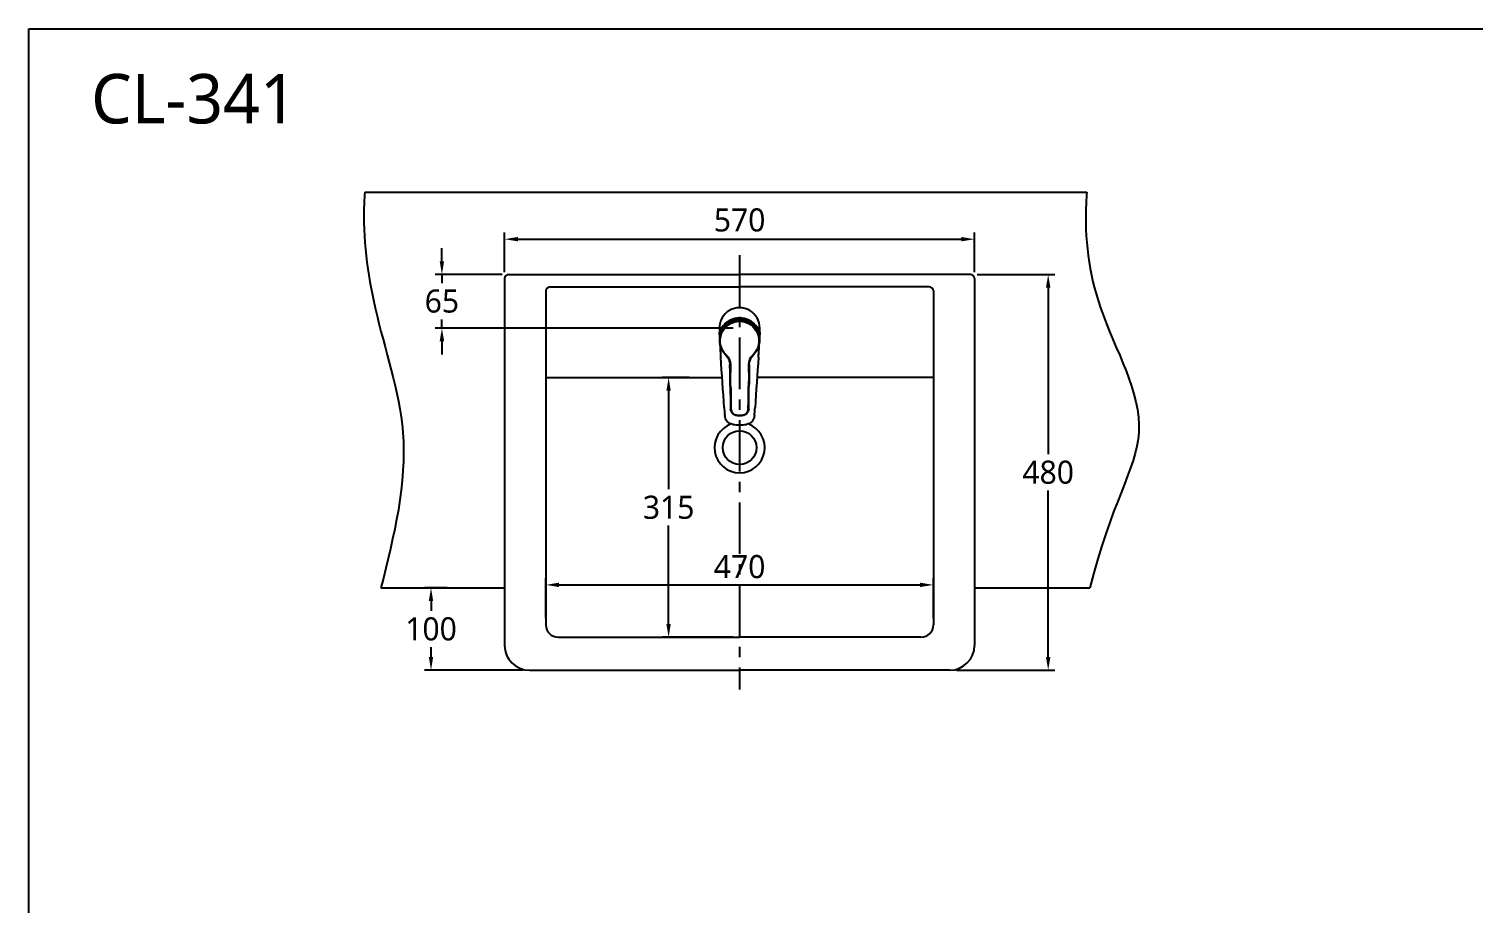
# Model space of a CAD drawing. Extents: x 0 to 3867, y -137 to 2100.
# Drawn here: x 0 to 1752, y 1040 to 2100 of the extents above; entities that cross this region are included whole.
import ezdxf

# ---------------------------------------------------------------- set-up
doc = ezdxf.new("R2010")
doc.units = 0
doc.header["$LTSCALE"] = 25
doc.header["$MEASUREMENT"] = 0
doc.linetypes.add('CENTER', pattern=[2, 1.25, -0.25, 0.25, -0.25])
doc.layers.get('0').update_dxf_attribs({"linetype": 'CONTINUOUS'})
doc.layers.get('DEFPOINTS').update_dxf_attribs({"linetype": 'CONTINUOUS'})
for name, color, linetype in [('1', 1, 'CONTINUOUS'), ('3', 3, 'CONTINUOUS'), ('5', 5, 'CONTINUOUS'), ('SA-DOOR', 4, 'CONTINUOUS')]:
    doc.layers.add(name, color=color, linetype=linetype)
doc.styles.add('GHS', font='romans', dxfattribs={"bigfont": 'ghs'})
doc.styles.get("Standard").update_dxf_attribs({"font": 'NanumGothic.ttf'})
doc.dimstyles.get("Standard").update_dxf_attribs({"dimtxt": 2.5, "dimasz": 2, "dimexe": 2, "dimexo": 1, "dimgap": 1.5, "dimtad": 1, "dimdec": 0, "dimlfac": 10, "dimrnd": 0.5, "dimzin": 0, "dimdsep": 46, "dimtxsty": 'Standard', "dimcen": 0, "dimclrt": 2, "dimadec": 0, "dimazin": 0, "dimtfac": 1, "dimtdec": 0, "dimtmove": 0, "dimatfit": 3, "dimfxl": 0, "dimtolj": 1, "dimtzin": 0, "dimarcsym": 0})

# ---------------------------------------------------------------- blocks, each defined once
blk = doc.blocks.new('*D19')
at = {"layer": '1', "color": 3, "lineweight": -2}
for p, q in [((627.1, 1385.1), (627.1, 1433.6)), ((643.1, 1425.6), (1081.1, 1425.6)), ((1097.1, 1385.1), (1097.1, 1433.6))]:
    blk.add_line(p, q, dxfattribs=at)
at = {"layer": '1', "color": 3}
for points in [[(643.1, 1428.3), (643.1, 1423), (627.1, 1425.6)], [(1081.1, 1428.3), (1081.1, 1423), (1097.1, 1425.6)]]:
    blk.add_solid(points, dxfattribs=at)
at = {"layer": 'DEFPOINTS', "color": 0}
for p in [(1097.1, 1425.6), (627.1, 1377.1), (1097.1, 1377.1)]:
    blk.add_point(p, dxfattribs=at)
at = {"layer": '1', "color": 2, "insert": (862.1, 1447.6), "char_height": 28, "attachment_point": 5}
blk.add_mtext('\\A1;470', dxfattribs=at)
blk = doc.blocks.new('*D20')
at = {"layer": '1', "color": 3, "lineweight": -2}
for p, q in [((800.8, 1677.1), (768, 1677.1)), ((776, 1661.1), (776, 1541.6)), ((776, 1378.1), (776, 1497.6)), ((854.1, 1362.1), (768, 1362.1))]:
    blk.add_line(p, q, dxfattribs=at)
at = {"layer": '1', "color": 3}
for points in [[(773.3, 1661.1), (778.6, 1661.1), (776, 1677.1)], [(773.3, 1378.1), (778.6, 1378.1), (776, 1362.1)]]:
    blk.add_solid(points, dxfattribs=at)
at = {"layer": 'DEFPOINTS', "color": 0}
for p in [(808.8, 1677.1), (776, 1362.1), (862.1, 1362.1)]:
    blk.add_point(p, dxfattribs=at)
at = {"layer": '1', "color": 2, "insert": (776, 1519.6), "char_height": 28, "attachment_point": 5}
blk.add_mtext('\\A1;315', dxfattribs=at)
blk = doc.blocks.new('*D21')
at = {"layer": '1', "color": 3, "lineweight": -2}
for p, q in [((577.1, 1805.1), (577.1, 1852.9)), ((593.1, 1844.9), (1131.1, 1844.9)), ((1147.1, 1805.1), (1147.1, 1852.9))]:
    blk.add_line(p, q, dxfattribs=at)
at = {"layer": '1', "color": 3}
for points in [[(593.1, 1847.6), (593.1, 1842.3), (577.1, 1844.9)], [(1131.1, 1847.6), (1131.1, 1842.3), (1147.1, 1844.9)]]:
    blk.add_solid(points, dxfattribs=at)
at = {"layer": 'DEFPOINTS', "color": 0}
for p in [(1147.1, 1844.9), (577.1, 1797.1), (1147.1, 1797.1)]:
    blk.add_point(p, dxfattribs=at)
at = {"layer": '1', "color": 2, "insert": (862.1, 1868.1), "char_height": 28, "attachment_point": 5}
blk.add_mtext('\\A1;570', dxfattribs=at)
blk = doc.blocks.new('*D23')
at = {"layer": '1', "color": 3, "lineweight": -2}
for p, q in [((501, 1818.1), (501, 1834.1)), ((574.1, 1802.1), (493, 1802.1)), ((501, 1802.1), (501, 1791.7)), ((854.1, 1737.1), (493, 1737.1)), ((501, 1737.1), (501, 1747.7)), ((501, 1721.1), (501, 1705.1))]:
    blk.add_line(p, q, dxfattribs=at)
at = {"layer": '1', "color": 3}
for points in [[(498.3, 1818.1), (503.7, 1818.1), (501, 1802.1)], [(498.3, 1721.1), (503.7, 1721.1), (501, 1737.1)]]:
    blk.add_solid(points, dxfattribs=at)
at = {"layer": 'DEFPOINTS', "color": 0}
for p in [(582.1, 1802.1), (501, 1737.1), (862.1, 1737.1)]:
    blk.add_point(p, dxfattribs=at)
at = {"layer": '1', "color": 2, "insert": (501, 1769.7), "char_height": 28, "attachment_point": 5}
blk.add_mtext('\\A1;65', dxfattribs=at)
blk = doc.blocks.new('*D24')
at = {"layer": '1', "color": 3, "lineweight": -2}
for p, q in [((507.3, 1422.1), (479.8, 1422.1)), ((487.8, 1406.1), (487.8, 1394.1)), ((487.8, 1338.1), (487.8, 1350.1)), ((599.1, 1322.1), (479.8, 1322.1))]:
    blk.add_line(p, q, dxfattribs=at)
at = {"layer": '1', "color": 3}
for points in [[(485.1, 1406.1), (490.4, 1406.1), (487.8, 1422.1)], [(485.1, 1338.1), (490.4, 1338.1), (487.8, 1322.1)]]:
    blk.add_solid(points, dxfattribs=at)
at = {"layer": 'DEFPOINTS', "color": 0}
for p in [(515.3, 1422.1), (487.8, 1322.1), (607.1, 1322.1)]:
    blk.add_point(p, dxfattribs=at)
at = {"layer": '1', "color": 2, "insert": (487.8, 1372.1), "char_height": 28, "attachment_point": 5}
blk.add_mtext('\\A1;100', dxfattribs=at)
blk = doc.blocks.new('*D25')
at = {"layer": '1', "color": 3, "lineweight": -2}
for p, q in [((1150.1, 1802.1), (1244.4, 1802.1)), ((1236.4, 1786.1), (1236.4, 1584.1)), ((1236.4, 1338.1), (1236.4, 1540.1)), ((1125.1, 1322.1), (1244.4, 1322.1))]:
    blk.add_line(p, q, dxfattribs=at)
at = {"layer": '1', "color": 3}
for points in [[(1233.7, 1786.1), (1239.1, 1786.1), (1236.4, 1802.1)], [(1233.7, 1338.1), (1239.1, 1338.1), (1236.4, 1322.1)]]:
    blk.add_solid(points, dxfattribs=at)
at = {"layer": 'DEFPOINTS', "color": 0}
for p in [(1142.1, 1802.1), (1117.1, 1322.1), (1236.4, 1322.1)]:
    blk.add_point(p, dxfattribs=at)
at = {"layer": '1', "color": 2, "insert": (1236.4, 1562.1), "char_height": 28, "attachment_point": 5}
blk.add_mtext('\\A1;480', dxfattribs=at)

msp = doc.modelspace()

# ---------------------------------------------------------------- linework, layer by layer
at = {"layer": '1'}
for p, q in [((407.4, 1902.1), (1283.1, 1902.1)), ((427.1, 1422.1), (577.1, 1422.1)), ((1147.1, 1422.1), (1287.1, 1422.1))]:
    msp.add_line(p, q, dxfattribs=at)
at = {"layer": '1', "color": 1, "linetype": 'CENTER', "ltscale": 2}
msp.add_line((862.1, 1825.6), (862.1, 1298.6), dxfattribs=at)
at = {"layer": '1', "color": 7, "linetype": 'Continuous'}
for p, q in [((859.1, 1747.2, 36.5), (859.1, 1747.6, 36.5)), ((865.1, 1747.6, 36.5), (865.1, 1747.2, 36.5)), ((838.1, 1725.4, 36.5), (838.1, 1721.7, 36.5)), ((886.1, 1721.7, 36.5), (886.1, 1725.4, 36.5)), ((850.5, 1683.4, 36.5), (850.4, 1692.8, 36.5)), ((850.9, 1692.8, 36.5), (851, 1683.4, 36.5)), ((873.2, 1683.4, 36.5), (873.3, 1692.8, 36.5)), ((873.8, 1692.8, 36.5), (873.7, 1683.4, 36.5)), ((873.5, 1666.5, 36.5), (873.5, 1666.5, 36.5)), ((859, 1631.1, 36.5), (859, 1631.6, 36.5)), ((859, 1631.6, 36.5), (865.2, 1631.6, 36.5)), ((859, 1631.1, 36.5), (865.2, 1631.1, 36.5)), ((865.2, 1631.1, 36.5), (865.2, 1631.6, 36.5))]:
    msp.add_line(p, q, dxfattribs=at)
at = {"layer": '1', "color": 7, "linetype": 'Continuous', "extrusion": (0, 0, -1)}
for centre, major_axis, ratio, start_param, end_param in [((862.1, 1721.7, 36.5), (0, -24.2), 0.992851, 0.765013, 5.518172), ((862.1, 1721.7, 36.5), (0, -23.7), 0.992543, 0.765013, 5.518172), ((862.1, 1725.4, 36.5), (-24, 0), 0.935718, 0, 1.445468), ((862.1, 1725.4, 36.5), (-24, 0), 0.935718, 1.696124, 3.141593), ((834.4, 1692.6, 36.5), (0, -16.1), 0.992083, 3.906606, 4.700928), ((834.4, 1692.6, 36.5), (0, -16.6), 0.992543, 3.906606, 4.700928), ((889.8, 1692.6, 36.5), (0, -16.6), 0.992543, 1.582257, 2.37658), ((889.8, 1692.6, 36.5), (0, -16.1), 0.992083, 1.582257, 2.37658), ((857.5, 1683.8, 36.5), (-2.5, 218.6), 0.032013, 4.633846, 4.710991), ((857.5, 1683.8, 36.5), (-2.5, 218.6), 0.029729, 4.633846, 4.710991), ((866.7, 1683.8, 36.5), (-2.5, -218.6), 0.029729, 4.713787, 4.790932), ((866.7, 1683.8, 36.5), (-2.5, -218.6), 0.032013, 4.713787, 4.790932)]:
    msp.add_ellipse(centre, major_axis=major_axis, ratio=ratio, start_param=start_param, end_param=end_param, dxfattribs=at)
at = {"layer": '1', "color": 7, "linetype": 'Continuous'}
for centre, major_axis, ratio, start_param, end_param in [((845.8, 1704.6, 36.5), (-0.348, -0.359), 0.000015, 4.712373, 6.371212), ((878.4, 1704.6, 36.5), (0.348, -0.359), 0.000015, 6.195158, 7.853998), ((850.9, 1692.8, 36.5), (-0.5, -0.006), 0.000022, 4.712434, 6.281756), ((851, 1683.4, 36.5), (-0.5, -0.006), 0.000022, 4.712434, 6.281756), ((873.2, 1683.4, 36.5), (-0.5, 0.006), 0.000022, 3.142304, 4.712343), ((873.3, 1692.8, 36.5), (-0.5, 0.006), 0.000022, 3.142304, 4.712343), ((851.2, 1666.5, 36.5), (-0.5, -0.007), 0.000022, 4.712445, 6.283744), ((873, 1666.5, 36.5), (-0.5, 0.007), 0.000022, 3.142373, 4.712333), ((851.6, 1638.9, 36.5), (-0.5, -0.007), 0.000022, 4.712446, 6.284862), ((872.6, 1638.9, 36.5), (-0.5, 0.007), 0.000022, 3.142383, 4.712333)]:
    msp.add_ellipse(centre, major_axis=major_axis, ratio=ratio, start_param=start_param, end_param=end_param, dxfattribs=at)
at = {"layer": '1'}
for points, knots in [([(407.4, 1902.1), (407.1, 1897.6), (404.5, 1850.8), (416.9, 1751.9), (471.4, 1599.9), (442.9, 1485.3), (427.1, 1422.1)], [121.477491, 121.477491, 121.477491, 121.477491, 134.790097, 262.823736, 417.289914, 607.794921, 607.794921, 607.794921, 607.794921]), ([(1283.1, 1902.1), (1282.8, 1897.6), (1280, 1850.9), (1291, 1752.4), (1378.6, 1613.3), (1311.4, 1522.7), (1287.1, 1422.1)], [12.145434, 12.145434, 12.145434, 12.145434, 13.47901, 26.282374, 41.728991, 55.847145, 55.847145, 55.847145, 55.847145])]:
    msp.add_open_spline(points, degree=3, knots=knots, dxfattribs=at)
at = {"layer": '1', "color": 7, "linetype": 'Continuous'}
for points, knots in [([(865.1, 1747.2, 36.5), (865.1, 1747.2, 36.5), (865, 1747.2, 36.5), (864.8, 1747.1, 36.5), (864.7, 1747.1, 36.5), (864.2, 1747.1, 36.5), (864, 1747.1, 36.5), (863.4, 1747.1, 36.5), (863.1, 1747.1, 36.5), (862.4, 1747.1, 36.5), (862.1, 1747.1, 36.5), (861.4, 1747.1, 36.5), (861.1, 1747.1, 36.5), (860.5, 1747.1, 36.5), (860.2, 1747.1, 36.5), (859.7, 1747.1, 36.5), (859.5, 1747.1, 36.5), (859.2, 1747.1, 36.5), (859.2, 1747.2, 36.5), (859.1, 1747.2, 36.5), (859.1, 1747.2, 36.5), (859.1, 1747.2, 36.5)], [0, 0, 0, 0, 0.106849, 0.106849, 0.213662, 0.213662, 0.32101, 0.32101, 0.428728, 0.428728, 0.535874, 0.535874, 0.642403, 0.642403, 0.74922, 0.74922, 0.856785, 0.856785, 0.964404, 0.964404, 1, 1, 1, 1]), ([(851.2, 1666.5, 36.5), (851.3, 1662.2, 36.5), (851.3, 1657.9, 36.5), (851.5, 1648.7, 36.5), (851.5, 1643.8, 36.5), (851.6, 1638.9, 36.5)], [0, 0, 0, 0, 0.471221, 0.471221, 1, 1, 1, 1]), ([(872.6, 1638.9, 36.5), (872.7, 1643.3, 36.5), (872.7, 1647.6, 36.5), (872.8, 1656.8, 36.5), (872.9, 1661.7, 36.5), (873, 1666.5, 36.5)], [0, 0, 0, 0, 0.471221, 0.471221, 1, 1, 1, 1]), ([(859, 1631.1, 36.5), (856.9, 1631.1, 36.5), (854.9, 1631.9, 36.5), (852, 1634.8, 36.5), (851.1, 1636.9, 36.5), (851.1, 1638.9, 36.5)], [0, 0, 0, 0, 0.5, 0.5, 1, 1, 1, 1]), ([(851.6, 1638.9, 36.5), (851.6, 1637, 36.5), (852.4, 1635.1, 36.5), (855.1, 1632.4, 36.5), (857.1, 1631.6, 36.5), (859, 1631.6, 36.5)], [0, 0, 0, 0, 0.5, 0.5, 1, 1, 1, 1]), ([(865.2, 1631.6, 36.5), (867.1, 1631.6, 36.5), (869, 1632.4, 36.5), (871.8, 1635.1, 36.5), (872.6, 1637, 36.5), (872.6, 1638.9, 36.5)], [0, 0, 0, 0, 0.5, 0.5, 1, 1, 1, 1]), ([(873.1, 1638.9, 36.5), (873.1, 1636.9, 36.5), (872.2, 1634.8, 36.5), (869.3, 1631.9, 36.5), (867.3, 1631.1, 36.5), (865.2, 1631.1, 36.5)], [0, 0, 0, 0, 0.5, 0.5, 1, 1, 1, 1])]:
    msp.add_open_spline(points, degree=3, knots=knots, dxfattribs=at)
for points in [[(850.7, 1666.5, 36.5), (850.9, 1652.7, 36.5), (851.1, 1638.9, 36.5)], [(873.1, 1638.9, 36.5), (873.3, 1652.7, 36.5), (873.5, 1666.5, 36.5)]]:
    msp.add_open_spline(points, degree=2, dxfattribs=at)
at = {"layer": '3', "color": 7, "ltscale": 2}
for p, q in [((577.1, 1797.1), (577.1, 1352.1)), ((582.1, 1802.1), (862.1, 1802.1)), ((632.1, 1787.1), (862.1, 1787.1)), ((1142.1, 1802.1), (862.1, 1802.1)), ((1092.1, 1787.1), (862.1, 1787.1)), ((1147.1, 1797.1), (1147.1, 1352.1)), ((627.1, 1782.1), (627.1, 1377.1)), ((1097.1, 1782.1), (1097.1, 1377.1)), ((627.1, 1677.1), (840.9, 1677.1)), ((1097.1, 1677.1), (883.3, 1677.1)), ((642.1, 1362.1), (862.1, 1362.1)), ((1082.1, 1362.1), (862.1, 1362.1)), ((607.1, 1322.1), (862.1, 1322.1)), ((1117.1, 1322.1), (862.1, 1322.1))]:
    msp.add_line(p, q, dxfattribs=at)
msp.add_circle((862.1, 1592.1), 20.5, dxfattribs=at)
for centre, radius, start, end in [((582.1, 1797.1), 5, 90, 180), ((632.1, 1782.1), 5, 90, 180), ((1092.1, 1782.1), 5, 0, 90), ((1142.1, 1797.1), 5, 0, 90), ((862.1, 1592.1), 30.5, 109.6579, 70.3421), ((642.1, 1377.1), 15, 180, 270), ((1082.1, 1377.1), 15, 270, 0), ((607.1, 1352.1), 30, 180, 270), ((1117.1, 1352.1), 30, 270, 0)]:
    msp.add_arc(centre, radius, start, end, dxfattribs=at)
at = {"layer": '5', "color": 7, "linetype": 'Continuous'}
for p, q in [((837.6, 1737.1, 36.5), (837.6, 1729.1, 36.5)), ((886.6, 1729.1, 36.5), (886.6, 1737.1, 36.5))]:
    msp.add_line(p, q, dxfattribs=at)
msp.add_ellipse((862.1, 1737.1), major_axis=(0, -24.7), ratio=0.992546, start_param=1.570796, end_param=4.712389, dxfattribs=at)
at = {"layer": '5', "color": 7, "linetype": 'Continuous', "extrusion": (0, 0, -1)}
for major_axis, start_param, end_param in [((-300.5, 4332.8), 4.757445, 4.771564), ((-300.5, -4332.8), 4.653214, 4.667333)]:
    msp.add_ellipse((862.1, 1445.8, 36.5), major_axis=major_axis, ratio=0.001187, start_param=start_param, end_param=end_param, dxfattribs=at)
at = {"layer": '5', "color": 7, "linetype": 'Continuous'}
for points, knots in [([(840, 1736.1, 36.5), (839, 1733.9, 36.5), (838.2, 1731.6, 36.5), (837.8, 1728.4, 36.5), (837.7, 1727.6, 36.5), (837.6, 1726.8, 36.5)], [0, 0, 0, 0, 0.758346, 0.758346, 1, 1, 1, 1]), ([(840, 1735.9, 36.5), (840, 1735.9, 36.5), (839.2, 1734.4, 36.5), (838.1, 1731.2, 36.5), (837.6, 1727.2, 36.5), (837.6, 1724.5, 36.5), (837.7, 1723.3, 36.5), (837.8, 1722.5, 36.5), (837.9, 1720.7, 36.5), (838, 1719.2, 36.5), (838.1, 1718, 36.5)], [0, 0, 0, 0, 0.00964, 0.277538, 0.544008, 0.678609, 0.71237, 0.746136, 0.813663, 1, 1, 1, 1]), ([(840, 1735.9, 36.5), (840.3, 1736.5, 36.5), (840.5, 1737.1, 36.5), (841, 1737.9, 36.5), (841.1, 1738.2, 36.5), (841.2, 1738.6, 36.5), (841.1, 1738.6, 36.5), (840.7, 1738.5, 36.5), (840.3, 1738, 36.5), (839.4, 1736.6, 36.5), (838.9, 1735.7, 36.5), (838.3, 1734, 36.5), (838.1, 1733.4, 36.5), (837.8, 1732, 36.5), (837.7, 1731.3, 36.5), (837.7, 1730.4, 36.5)], [0, 0, 0, 0, 0.0625, 0.0625, 0.125, 0.125, 0.25, 0.25, 0.5, 0.5, 0.75, 0.75, 0.875, 0.875, 1, 1, 1, 1]), ([(837.7, 1730.2, 36.5), (837.7, 1731, 36.5), (837.8, 1731.7, 36.5), (838.1, 1733, 36.5), (838.2, 1733.6, 36.5), (838.8, 1735.3, 36.5), (839.2, 1736.2, 36.5), (840.1, 1737.6, 36.5), (840.5, 1738.1, 36.5), (841, 1738.4, 36.5), (841.1, 1738.5, 36.5), (841.1, 1738.2, 36.5), (841, 1738, 36.5), (840.6, 1737.3, 36.5), (840.3, 1736.6, 36.5), (840, 1736.1, 36.5)], [0, 0, 0, 0, 0.125, 0.125, 0.25, 0.25, 0.5, 0.5, 0.75, 0.75, 0.875, 0.875, 0.9375, 0.9375, 1, 1, 1, 1]), ([(842.5, 1739.9, 36.5), (842, 1739.3, 36.5), (841.1, 1738, 36.5), (840.4, 1736.6, 36.5), (840, 1735.9, 36.5)], [0, 0, 0, 0, 0.500004, 1, 1, 1, 1]), ([(842.5, 1739.9, 36.5), (844.7, 1742.9, 36.5), (847.7, 1745.4, 36.5), (852.8, 1747.9, 36.5), (854.6, 1748.6, 36.5), (858.3, 1749.4, 36.5), (860.2, 1749.6, 36.5), (865.9, 1749.6, 36.5), (869.7, 1748.8, 36.5), (876.5, 1745.4, 36.5), (879.4, 1743, 36.5), (881.7, 1739.9, 36.5)], [0, 0, 0, 0, 0.25, 0.25, 0.375, 0.375, 0.5, 0.5, 0.75, 0.75, 1, 1, 1, 1]), ([(884.2, 1735.9, 36.5), (883.8, 1736.6, 36.5), (883.1, 1738, 36.5), (882.2, 1739.3, 36.5), (881.7, 1739.9, 36.5)], [0, 0, 0, 0, 0.499996, 1, 1, 1, 1]), ([(886.5, 1730.4, 36.5), (886.5, 1731.3, 36.5), (886.3, 1732, 36.5), (886, 1733.4, 36.5), (885.9, 1734, 36.5), (885.3, 1735.7, 36.5), (884.8, 1736.6, 36.5), (883.9, 1738, 36.5), (883.5, 1738.5, 36.5), (883.1, 1738.6, 36.5), (883, 1738.6, 36.5), (883.1, 1738.2, 36.5), (883.2, 1737.9, 36.5), (883.6, 1737.1, 36.5), (883.9, 1736.5, 36.5), (884.2, 1735.9, 36.5)], [0, 0, 0, 0, 0.125, 0.125, 0.25, 0.25, 0.5, 0.5, 0.75, 0.75, 0.875, 0.875, 0.9375, 0.9375, 1, 1, 1, 1]), ([(884.2, 1736.1, 36.5), (883.9, 1736.6, 36.5), (883.6, 1737.3, 36.5), (883.2, 1738, 36.5), (883.1, 1738.2, 36.5), (883.1, 1738.5, 36.5), (883.2, 1738.4, 36.5), (883.7, 1738.1, 36.5), (884.1, 1737.6, 36.5), (885, 1736.2, 36.5), (885.4, 1735.3, 36.5), (886, 1733.6, 36.5), (886.1, 1733, 36.5), (886.4, 1731.7, 36.5), (886.5, 1731, 36.5), (886.5, 1730.2, 36.5)], [0, 0, 0, 0, 0.0625, 0.0625, 0.125, 0.125, 0.25, 0.25, 0.5, 0.5, 0.75, 0.75, 0.875, 0.875, 1, 1, 1, 1]), ([(886.6, 1726.8, 36.5), (886.5, 1727.6, 36.5), (886.4, 1728.4, 36.5), (886, 1731.6, 36.5), (885.2, 1733.9, 36.5), (884.2, 1736.1, 36.5)], [0, 0, 0, 0, 0.241708, 0.241708, 1, 1, 1, 1]), ([(886.1, 1718, 36.5), (886.1, 1719.2, 36.5), (886.3, 1720.7, 36.5), (886.4, 1722.5, 36.5), (886.5, 1723.3, 36.5), (886.6, 1724.5, 36.5), (886.6, 1727.2, 36.5), (886.1, 1731.2, 36.5), (884.9, 1734.4, 36.5), (884.2, 1735.9, 36.5), (884.2, 1735.9, 36.5)], [0, 0, 0, 0, 0.186337, 0.253864, 0.28763, 0.321391, 0.455992, 0.722462, 0.99036, 1, 1, 1, 1]), ([(837.7, 1730.4, 36.5), (837.7, 1730.5, 36.5), (837.7, 1730.6, 36.5), (837.7, 1730.6, 36.5), (837.7, 1730.7, 36.5)], [0, 0, 0, 0, 0.363263, 1, 1, 1, 1]), ([(838.1, 1718, 36.5), (838.2, 1717.5, 36.5), (838.3, 1715.4, 36.5), (838.5, 1712.4, 36.5), (838.7, 1709.1, 36.5), (838.9, 1705.8, 36.5), (839.1, 1703.3, 36.5), (839.2, 1701.7, 36.5)], [0, 0, 0, 0, 0.093675, 0.395779, 0.546834, 0.69789, 1, 1, 1, 1]), ([(885, 1701.7, 36.5), (885.1, 1703.3, 36.5), (885.3, 1705.8, 36.5), (885.5, 1709.1, 36.5), (885.7, 1712.4, 36.5), (885.9, 1715.4, 36.5), (886, 1717.5, 36.5), (886.1, 1718, 36.5)], [0, 0, 0, 0, 0.30211, 0.453166, 0.604221, 0.906325, 1, 1, 1, 1]), ([(886.5, 1730.7, 36.5), (886.5, 1730.6, 36.5), (886.5, 1730.6, 36.5), (886.5, 1730.5, 36.5), (886.5, 1730.4, 36.5)], [0, 0, 0, 0, 0.636737, 1, 1, 1, 1]), ([(853.7, 1620.3, 36.5), (851.1, 1620.7, 36.5), (848.8, 1622, 36.5), (845.3, 1625.8, 36.5), (844.3, 1628.3, 36.5), (844.1, 1630.9, 36.5)], [0, 0, 0, 0, 0.5, 0.5, 1, 1, 1, 1]), ([(880.1, 1630.9, 36.5), (879.9, 1628.3, 36.5), (878.9, 1625.8, 36.5), (875.4, 1622, 36.5), (873.1, 1620.7, 36.5), (870.5, 1620.3, 36.5)], [0, 0, 0, 0, 0.5, 0.5, 1, 1, 1, 1])]:
    msp.add_open_spline(points, degree=3, knots=knots, dxfattribs=at)
for points, degree in [([(842.5, 1739.9, 36.5), (842.4, 1740, 36.5), (842.1, 1739.9, 36.5), (841.5, 1739.5, 36.5), (840.8, 1738.8, 36.5), (840, 1737.8, 36.5), (839.2, 1736.5, 36.5), (838.5, 1734.8, 36.5), (838, 1732.9, 36.5), (837.7, 1731.5, 36.5), (837.7, 1730.7, 36.5)], 3), ([(840, 1736.1, 36.5), (840, 1736, 36.5), (840, 1736, 36.5), (840, 1735.9, 36.5)], 3), ([(886.5, 1730.7, 36.5), (886.5, 1731.5, 36.5), (886.2, 1732.9, 36.5), (885.7, 1734.8, 36.5), (885, 1736.5, 36.5), (884.2, 1737.8, 36.5), (883.4, 1738.8, 36.5), (882.7, 1739.5, 36.5), (882.1, 1739.9, 36.5), (881.8, 1740, 36.5), (881.7, 1739.9, 36.5)], 3), ([(884.2, 1735.9, 36.5), (884.2, 1736, 36.5), (884.2, 1736, 36.5), (884.2, 1736.1, 36.5)], 3), ([(837.7, 1730.7, 36.5), (837.7, 1730.6, 36.5), (837.6, 1730.5, 36.5), (837.6, 1730.4, 36.5)], 3), ([(837.7, 1730.4, 36.5), (837.6, 1729.9, 36.5), (837.6, 1729.3, 36.5), (837.6, 1728.6, 36.5)], 3), ([(837.6, 1728.8, 36.5), (837.6, 1729.3, 36.5), (837.6, 1729.8, 36.5), (837.7, 1730.2, 36.5)], 3), ([(837.6, 1729.2, 36.5), (837.6, 1728.8, 36.5)], 1), ([(837.7, 1730.4, 36.5), (837.7, 1730.3, 36.5), (837.7, 1730.3, 36.5), (837.7, 1730.2, 36.5)], 3), ([(886.6, 1730.4, 36.5), (886.5, 1730.5, 36.5), (886.5, 1730.6, 36.5), (886.5, 1730.7, 36.5)], 3), ([(886.5, 1730.2, 36.5), (886.5, 1730.3, 36.5), (886.5, 1730.3, 36.5), (886.5, 1730.4, 36.5)], 3), ([(886.6, 1728.6, 36.5), (886.6, 1729.3, 36.5), (886.6, 1729.9, 36.5), (886.5, 1730.4, 36.5)], 3), ([(886.5, 1730.2, 36.5), (886.6, 1729.8, 36.5), (886.6, 1729.3, 36.5), (886.6, 1728.8, 36.5)], 3), ([(886.6, 1728.7, 36.5), (886.6, 1729.2, 36.5)], 1), ([(843.4, 1640.6, 36.5), (843.6, 1638.2, 36.5), (843.8, 1635.8, 36.5), (843.9, 1633.5, 36.5)], 3), ([(880.3, 1633.5, 36.5), (880.4, 1635.8, 36.5), (880.6, 1638.2, 36.5), (880.8, 1640.6, 36.5)], 3), ([(853.7, 1620.3, 36.5), (859.3, 1619.6, 36.5), (864.9, 1619.6, 36.5), (870.5, 1620.3, 36.5)], 3)]:
    msp.add_open_spline(points, degree=degree, dxfattribs=at)
for points, weights in [([(843.9, 1633.5, 36.5), (844, 1632.2, 36.5), (844.1, 1630.9, 36.5)], [0.500000017234, 0.499999982766, 0.500000017234]), ([(880.1, 1630.9, 36.5), (880.2, 1632.2, 36.5), (880.3, 1633.5, 36.5)], [0.500000019311, 0.499999980689, 0.500000019311])]:
    msp.add_rational_spline(points, weights, degree=2, dxfattribs=at)
at = {"layer": 'SA-DOOR', "color": 7}
msp.add_lwpolyline([(0, 2100), (3867, 2100), (3867, -137.4), (0, -137.4)], close=True, dxfattribs=at)

# ---------------------------------------------------------------- texts
at = {"insert": (75.4, 2045.3), "char_height": 60, "width": 999.948, "attachment_point": 1, "style": 'GHS'}
msp.add_mtext('{\\fNanumGothic|b0|i0|c0|p50;CL-341}', dxfattribs=at)

# ---------------------------------------------------------------- dimensions: what is measured, and where the dimension line sits
at = {"layer": '1'}
for base, p1, p2, picture, middle in [((1147.1, 1844.9), (577.1, 1797.1), (1147.1, 1797.1), '*D21', (862.1, 1868.1)), ((1097.1, 1425.6), (627.1, 1377.1), (1097.1, 1377.1), '*D19', (862.1, 1447.6))]:
    dim = msp.add_linear_dim(base=base, p1=p1, p2=p2, dimstyle='Standard', override={"dimscale": 0.8, "dimtxt": 35, "dimasz": 20, "dimexe": 10, "dimexo": 10, "dimgap": 10, "dimlfac": 1, "dimzin": 8, "dimclrd": 3, "dimclre": 3, "dimarcsym": 1}, dxfattribs=at)
    dim.commit()
    dim.dimension.update_dxf_attribs({"geometry": picture, "text_midpoint": middle})
dim = msp.add_linear_dim(base=(501, 1737.1), p1=(582.1, 1802.1), p2=(862.1, 1737.1), angle=90, dimstyle='Standard', override={"dimscale": 0.8, "dimtxt": 35, "dimasz": 20, "dimexe": 10, "dimexo": 10, "dimgap": 10, "dimtih": 1, "dimtoh": 1, "dimlfac": 1, "dimzin": 8, "dimclrd": 3, "dimclre": 3, "dimarcsym": 1}, dxfattribs=at)
dim.commit()
dim.dimension.update_dxf_attribs({"geometry": '*D23', "text_midpoint": (501, 1769.7), "dimtype": 160})
for base, p1, p2, picture, middle in [((1236.4, 1322.1), (1142.1, 1802.1), (1117.1, 1322.1), '*D25', (1236.4, 1562.1)), ((776, 1362.1), (808.8, 1677.1), (862.1, 1362.1), '*D20', (776, 1519.6)), ((487.8, 1322.1), (515.3, 1422.1), (607.1, 1322.1), '*D24', (487.8, 1372.1))]:
    dim = msp.add_linear_dim(base=base, p1=p1, p2=p2, angle=90, dimstyle='Standard', override={"dimscale": 0.8, "dimtxt": 35, "dimasz": 20, "dimexe": 10, "dimexo": 10, "dimgap": 10, "dimtih": 1, "dimtoh": 1, "dimlfac": 1, "dimzin": 8, "dimclrd": 3, "dimclre": 3, "dimarcsym": 1}, dxfattribs=at)
    dim.commit()
    dim.dimension.update_dxf_attribs({"geometry": picture, "text_midpoint": middle})

doc.saveas('drawing.dxf')
